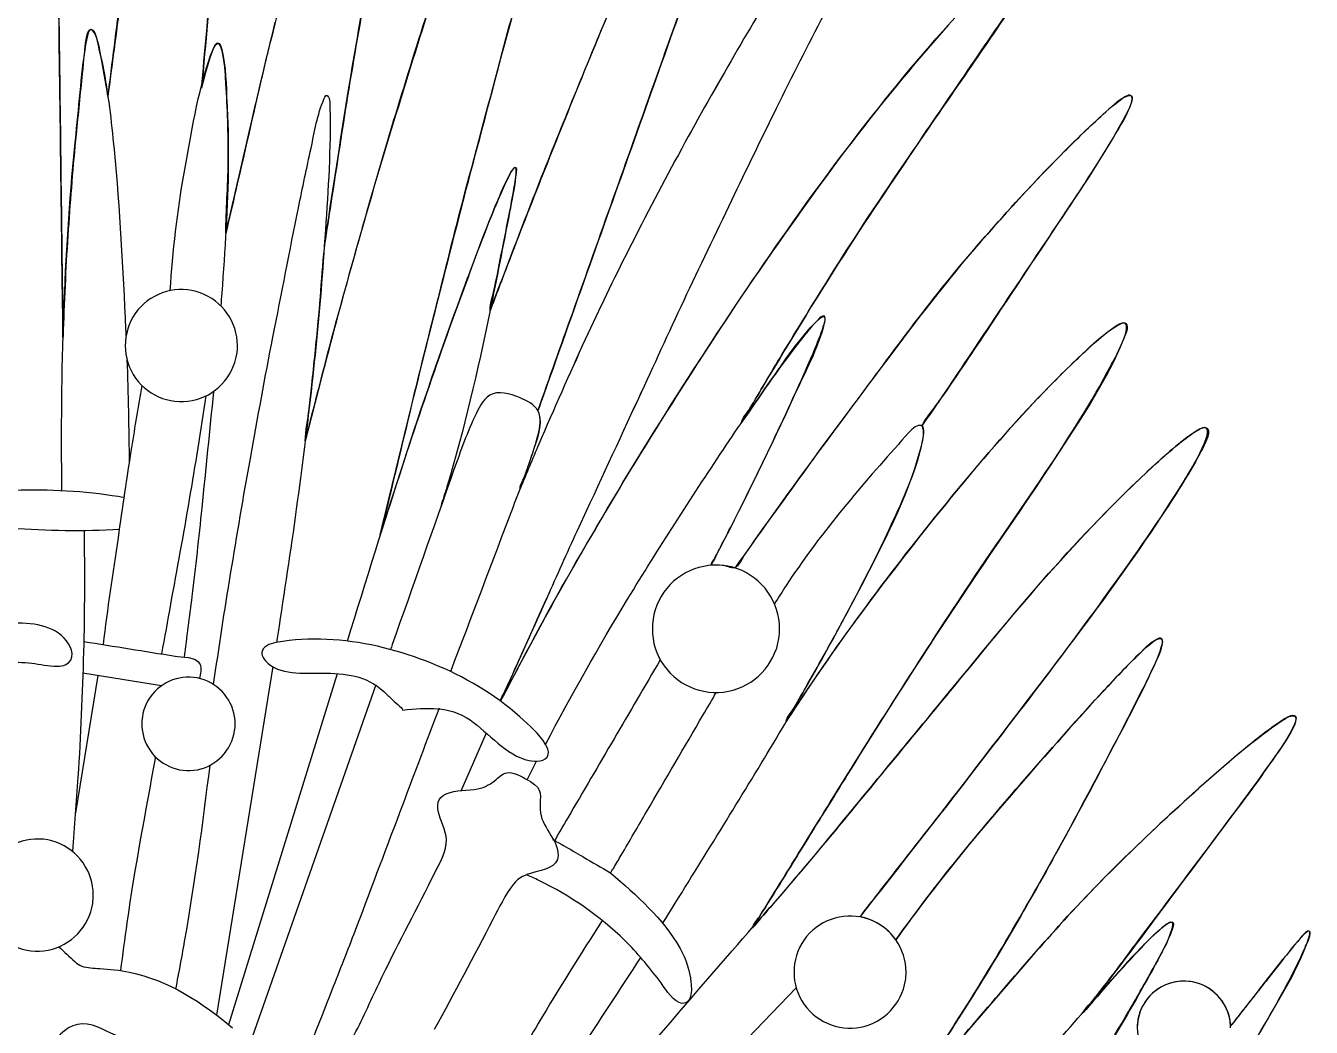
# Model space of a CAD drawing. Extents: x 108 to 339, y 26 to 347.
# Drawn here: x 227.4 to 316.9, y 210.2 to 279.9 of the extents above; entities that cross this region are included whole.
import ezdxf

# ---------------------------------------------------------------- set-up
doc = ezdxf.new("R2010")
doc.units = 0
doc.layers.add('Capa_1', color=7, linetype='CONTINUOUS')

msp = doc.modelspace()

# ---------------------------------------------------------------- linework, layer by layer
at = {"layer": 'Capa_1', "color": 6}
for points in [[(242.131866, 257.616252)], [(279.871646, 237.908053)], [(253.621109, 232.253439)], [(241.975382, 231.292179)], [(232.104516, 219.379958)], [(288.671241, 214.017723)]]:
    msp.add_lwpolyline(points, close=True, dxfattribs=at)
at = {"layer": 'Capa_1', "color": 5}
msp.add_lwpolyline([(263.044876, 253.084678)], close=True, dxfattribs=at)
at = {"layer": 'Capa_1', "color": 6}
for points in [[(232.425721, 234.661298), (230.863231, 225.111054)], [(236.850226, 233.948882), (231.380329, 234.829548)], [(244.59973, 235.274881), (240.68468, 211.016871)], [(241.52476, 210.367403), (249.096012, 234.800722)], [(251.766246, 234.000651), (242.990183, 209.035515)], [(257.709709, 226.635294), (259.473975, 230.665647)], [(262.288339, 227.395949), (262.959569, 228.694892)], [(264.067901, 223.244414), (264.214973, 223.19088)], [(272.56747, 204.137445), (281.017035, 212.931745)]]:
    msp.add_lwpolyline(points, dxfattribs=at)
at = {"layer": 'Capa_1', "color": 5}
for points in [[(271.116172, 275.795493), (273.29754, 281.93309), (275.47832, 288.070098), (277.659687, 294.207695)], [(271.083228, 288.120103), (269.340723, 284.030921), (267.581745, 279.946445), (265.913363, 275.826084)], [(257.260251, 286.571144), (256.414883, 284.090338), (255.619519, 281.594237), (254.831803, 279.094606)], [(234.481784, 285.065717), (234.152931, 282.79493), (233.844669, 280.523554), (233.548761, 278.248061)], [(245.936906, 284.798635), (245.281554, 282.243117), (244.642086, 279.682304), (244.028503, 277.116197)], [(260.584661, 278.076869), (261.208245, 280.421192), (261.859478, 282.759045), (262.520713, 285.093367)], [(229.829023, 271.06449), (229.7749, 275.36369), (229.721366, 279.662302), (229.667244, 283.961503)], [(249.87078, 275.417813), (250.319055, 278.173937), (250.809686, 280.922413), (251.30267, 283.670301)], [(280.322862, 283.859141), (279.100402, 281.869555), (277.894414, 279.86585), (276.727841, 277.843319)], [(239.635177, 275.522528), (239.861079, 278.035689), (240.086981, 280.549439), (240.312883, 283.062601)], [(293.525196, 282.016038), (290.933204, 279.255796), (288.49299, 276.361425), (286.146314, 273.391164)], [(288.883613, 270.779759), (291.430307, 274.510674), (293.977589, 278.24159), (296.524283, 281.972505)], [(279.65398, 274.142995), (280.729368, 276.338482), (281.842995, 278.51632), (282.960152, 280.691216)], [(231.692715, 279.183437), (231.472108, 278.336892), (231.423868, 277.423283), (231.332684, 276.556148)], [(232.05157, 279.540527), (231.809196, 279.734073), (231.752132, 279.411104), (231.692715, 279.183437)], [(232.551614, 278.055103), (232.468666, 278.408075), (232.382188, 279.276386), (232.05157, 279.540527)], [(240.666443, 278.63633), (240.5029, 278.534556), (240.407009, 278.170407), (240.344651, 278.008628)], [(241.345915, 275.522528), (241.328855, 275.783139), (241.23767, 278.990479), (240.666443, 278.63633)], [(254.831803, 279.094606), (253.930548, 276.234943), (253.054589, 273.370574), (252.19216, 270.498558)], [(233.118135, 274.942477), (232.962827, 275.985509), (232.7934, 277.027954), (232.551614, 278.055103)], [(233.548761, 278.248061), (233.405219, 277.146199), (233.261677, 276.044338), (233.118135, 274.942477)], [(240.344651, 278.008628), (240.036977, 277.20444), (239.841665, 276.35613), (239.635177, 275.522528)], [(257.943253, 268.147763), (258.820977, 271.458054), (259.703995, 274.767167), (260.584661, 278.076869)], [(276.727841, 277.843319), (275.484202, 275.687248), (274.245859, 273.528235), (273.058696, 271.340396)], [(231.332684, 276.556148), (231.184436, 275.143671), (231.047953, 273.730018), (230.905588, 272.317541)], [(244.028503, 277.116197), (243.337854, 274.229473), (242.691915, 271.331572), (242.02421, 268.439554)], [(265.913363, 275.826084), (264.218509, 271.640423), (262.53895, 267.450055), (260.932338, 263.229097)], [(265.466265, 259.898216), (267.349371, 265.197505), (269.233066, 270.496793), (271.116172, 275.795493)], [(241.497105, 270.342662), (241.510047, 272.071049), (241.457101, 273.797671), (241.345915, 275.522528)], [(248.4183, 266.101113), (248.90246, 269.20668), (249.366618, 272.315776), (249.87078, 275.417813)], [(304.246725, 275.036603), (304.011998, 275.067194), (303.633141, 274.724222), (303.467833, 274.601859)], [(303.774918, 273.314099), (303.867279, 273.48529), (304.76677, 274.968361), (304.246725, 275.036603)], [(276.537824, 267.725373), (277.563208, 269.871444), (278.608006, 272.006925), (279.65398, 274.142995)], [(303.467833, 274.601859), (302.847778, 274.144171), (302.274787, 273.617066), (301.712385, 273.091138)], [(286.146314, 273.391164), (283.767282, 270.379135), (281.531203, 267.260038), (279.331599, 264.116233)], [(301.712385, 273.091138), (299.104509, 270.653277), (296.671354, 268.02187), (294.304676, 265.352224)], [(298.890372, 265.571067), (300.581109, 268.1007), (302.331851, 270.632099), (303.774918, 273.314099)], [(230.905588, 272.317541), (230.683803, 270.117936), (230.514965, 267.914802), (230.359069, 265.709903)], [(273.058696, 271.340396), (271.790349, 269.002544), (270.555535, 266.649985), (269.3519, 264.278012)], [(229.945503, 261.741908), (229.906676, 264.849239), (229.86785, 267.957158), (229.829023, 271.06449)], [(241.324736, 265.412229), (241.324736, 267.05355), (241.484751, 268.698988), (241.497105, 270.342662)], [(252.19216, 270.498558), (251.446212, 268.013634), (250.728502, 265.519298), (250.031382, 263.020255)], [(283.331949, 262.346666), (285.110929, 265.202211), (286.986976, 268.00128), (288.883613, 270.779759)], [(261.5018, 269.993808), (261.315901, 270.128525), (260.977636, 269.301394), (260.935868, 269.216681)], [(261.33708, 268.312484), (261.418263, 268.776054), (261.537097, 269.270215), (261.528273, 269.743786)], [(261.528273, 269.743786), (261.527684, 269.782613), (261.548863, 269.959687), (261.5018, 269.993808)], [(242.02421, 268.439554), (241.791248, 267.430642), (241.558286, 266.421141), (241.324736, 265.412229)], [(260.935868, 269.216681), (259.694583, 266.679399), (258.774502, 263.965044), (257.791475, 261.320694)], [(255.913075, 260.126472), (256.588428, 262.799647), (257.236132, 265.482235), (257.943253, 268.147763)], [(260.648784, 264.721581), (260.886452, 265.916979), (261.126473, 267.11179), (261.33708, 268.312484)], [(273.216356, 260.772411), (274.306452, 263.097909), (275.430668, 265.408111), (276.537824, 267.725373)], [(247.757654, 259.292869), (247.975908, 261.564833), (248.066504, 263.845621), (248.4183, 266.101113)], [(230.359069, 265.709903), (230.194349, 263.378522), (230.099635, 261.043611), (230.010803, 258.7087)], [(294.304676, 265.352224), (291.930939, 262.674342), (289.758395, 259.845271), (287.613501, 256.983843)], [(291.633854, 254.715997), (294.052889, 258.33455), (296.471337, 261.953102), (298.890372, 265.571067)], [(260.054614, 261.729553), (260.252867, 262.7267), (260.450531, 263.723846), (260.648784, 264.721581)], [(269.3519, 264.278012), (268.308279, 262.220773), (267.30172, 260.139414), (266.341048, 258.042171)], [(279.331599, 264.116233), (277.177292, 261.03714), (275.113582, 257.890393), (273.089875, 254.723645)], [(260.932338, 263.229097), (260.528185, 262.166651), (260.124032, 261.104205), (259.719291, 260.041758)], [(250.031382, 263.020255), (249.315437, 260.452383), (248.623024, 257.876274), (247.962966, 255.293107)], [(280.055191, 257.020905), (281.13411, 258.805179), (282.228911, 260.577099), (283.331949, 262.346666)], [(229.990213, 258.163358), (229.990213, 259.355816), (229.960211, 260.54945), (229.945503, 261.741908)], [(257.791475, 261.320694), (256.801388, 258.656343), (255.872483, 255.967283), (254.951814, 253.277636)], [(259.719291, 260.041758), (259.719291, 260.580629), (259.949899, 261.204213), (260.054614, 261.729553)], [(270.063139, 253.960637), (271.114407, 256.231424), (272.154499, 258.506918), (273.216356, 260.772411)], [(254.289403, 253.594134), (254.817684, 255.774914), (255.363615, 257.950399), (255.913075, 260.126472)], [(263.044876, 253.084678), (263.852006, 255.356053), (264.659136, 257.626841), (265.466265, 259.898216)], [(282.853084, 259.658195), (282.726602, 259.638194), (282.580707, 259.451118), (282.49717, 259.369935)], [(283.030747, 259.515242), (282.998391, 259.667608), (283.010745, 259.683492), (282.853084, 259.658195)], [(282.923678, 258.995784), (282.964858, 259.136385), (283.063102, 259.363464), (283.030747, 259.515242)], [(230.010803, 258.7087), (230.003744, 258.52692), (229.997273, 258.345139), (229.990213, 258.163358)], [(247.309379, 254.858951), (247.468805, 256.336139), (247.615288, 257.813916), (247.757654, 259.292869)], [(282.49717, 259.369935), (282.18126, 259.062849), (281.901824, 258.71576), (281.625917, 258.373377)], [(282.448342, 257.691552), (282.620711, 258.119825), (282.794843, 258.551628), (282.923678, 258.995784)], [(303.25252, 258.939309), (302.770713, 258.636929), (302.331851, 258.259249), (301.90299, 257.887452)], [(302.93308, 256.244955), (303.055444, 256.477917), (304.612051, 259.226981), (303.776683, 259.189331)], [(303.776683, 259.189331), (303.598432, 259.181095), (303.396062, 259.029905), (303.25252, 258.939309)], [(266.341048, 258.042171), (265.232715, 255.622547), (264.154974, 253.191746), (263.103705, 250.746826)], [(281.625917, 258.373377), (280.216382, 256.625577), (278.943329, 254.76306), (277.671453, 252.914075)], [(281.018805, 254.430678), (281.507083, 255.512538), (282.004774, 256.590279), (282.448342, 257.691552)], [(301.90299, 257.887452), (300.797599, 256.929133), (299.74633, 255.906102), (298.720946, 254.862481)], [(278.855675, 255.021906), (279.25218, 255.690789), (279.652803, 256.356141), (280.055191, 257.020905)], [(287.613501, 256.983843), (285.579794, 254.271841), (283.543144, 251.559838), (281.552382, 248.816068)], [(298.359149, 248.760769), (299.985174, 251.185688), (301.571784, 253.658846), (302.93308, 256.244955)], [(247.962966, 255.293107), (247.59411, 253.848274), (247.225254, 252.403442), (246.85581, 250.958609)], [(277.7997, 253.239397), (278.151495, 253.833567), (278.503879, 254.427737), (278.855675, 255.021906)], [(247.125245, 253.22116), (247.190545, 253.766502), (247.249962, 254.312433), (247.309379, 254.858951)], [(273.089875, 254.723645), (271.131468, 251.659847), (269.217771, 248.563693), (267.378786, 245.427536)], [(278.119139, 248.290728), (279.112168, 250.323847), (280.088136, 252.368144), (281.018805, 254.430678)], [(290.619059, 253.254693), (290.9585, 253.740618), (291.303825, 254.223013), (291.633854, 254.715997)], [(298.720946, 254.862481), (296.557227, 252.659935), (294.52999, 250.327377), (292.555111, 247.955993)], [(246.85581, 250.958609), (246.85581, 251.701027), (247.03759, 252.484037), (247.125245, 253.22116)], [(252.076267, 244.456862), (252.813979, 247.502424), (253.551691, 250.548573), (254.289403, 253.594134)], [(254.951814, 253.277636), (254.004672, 250.510334), (253.125771, 247.72009), (252.230399, 244.935728)], [(265.91454, 244.998675), (267.297602, 247.985995), (268.680076, 250.973316), (270.063139, 253.960637)], [(277.207295, 252.23931), (277.207295, 252.495803), (277.673218, 253.025261), (277.7997, 253.239397)], [(289.818989, 251.971639), (289.807223, 252.326964), (290.38845, 252.924664), (290.619059, 253.254693)], [(262.948986, 251.003907), (263.097234, 251.524541), (263.278426, 252.121652), (263.184889, 252.6717)], [(263.184889, 252.6717), (263.160769, 252.815831), (263.116059, 252.955843), (263.044876, 253.084678)], [(277.671453, 252.914075), (277.516734, 252.689349), (277.362014, 252.464035), (277.207295, 252.23931)], [(289.650739, 250.311493), (289.766631, 250.745649), (289.930763, 251.26746), (289.879582, 251.724559)], [(289.879582, 251.724559), (289.870758, 251.802212), (289.821342, 251.899868), (289.818989, 251.971639)], [(308.883602, 251.665142), (308.37238, 251.365704), (307.905869, 250.984494), (307.449947, 250.608578)], [(308.020585, 248.212486), (308.178246, 248.470156), (310.322551, 251.865747), (309.453063, 251.906927)], [(309.453063, 251.906927), (309.267753, 251.915752), (309.034203, 251.753385), (308.883602, 251.665142)], [(263.103705, 250.746826), (262.661902, 249.7185), (262.237158, 248.682527), (261.805944, 247.649495)], [(262.443647, 249.429651), (262.623075, 249.950285), (262.797796, 250.473861), (262.948986, 251.003907)], [(307.449947, 250.608578), (306.26749, 249.633199), (305.152098, 248.574282), (304.057296, 247.502424)], [(285.485079, 240.759479), (287.059923, 243.811512), (288.759484, 246.976495), (289.650739, 250.311493)], [(262.149504, 248.595461), (262.248924, 248.873132), (262.347168, 249.150803), (262.443647, 249.429651)], [(281.552382, 248.816068), (280.396986, 247.223576), (279.239238, 245.63226), (278.102079, 244.026825)], [(292.825723, 240.609466), (294.648824, 243.340882), (296.530166, 246.033471), (298.359149, 248.760769)], [(261.805944, 247.649495), (261.805944, 247.93305), (262.053025, 248.325437), (262.149504, 248.595461)], [(276.654305, 245.349294), (277.149054, 246.326438), (277.637921, 247.307112), (278.119139, 248.290728)], [(292.555111, 247.955993), (290.576114, 245.579314), (288.667711, 243.145571), (286.799901, 240.681237)], [(302.721297, 240.408272), (304.557928, 242.958496), (306.381029, 245.529898), (308.020585, 248.212486)], [(304.057296, 247.502424), (301.821218, 245.313408), (299.702797, 243.01203), (297.640851, 240.659471)], [(267.378786, 245.427536), (265.483914, 242.196076), (263.624339, 238.937555), (261.885951, 235.619029)], [(275.878355, 243.839749), (276.137201, 244.342735), (276.398989, 244.844543), (276.654305, 245.349294)], [(252.230399, 244.935728), (252.179218, 244.776302), (252.127448, 244.616288), (252.076267, 244.456862)], [(263.81965, 240.375328), (264.51324, 241.918993), (265.203889, 243.463246), (265.91454, 244.998675)], [(275.344778, 242.8026), (275.522441, 243.148512), (275.700104, 243.494425), (275.878355, 243.839749)], [(278.102079, 244.026825), (277.890296, 243.727387), (277.681454, 243.426184), (277.471435, 243.124981)], [(275.101816, 242.330205), (275.101816, 242.456687), (275.288303, 242.693178), (275.344778, 242.8026)], [(277.471435, 243.124981), (277.316128, 242.90202), (276.976098, 242.197253), (276.727841, 242.15019)], [(275.888944, 242.319616), (275.627744, 242.346677), (275.364192, 242.349619), (275.101816, 242.330205)], [(276.727841, 242.15019), (276.520764, 242.110774), (276.114846, 242.296085), (275.888944, 242.319616)], [(283.100753, 236.323208), (283.920236, 237.788042), (284.7156, 239.267584), (285.485079, 240.759479)], [(261.597691, 235.431953), (262.338344, 237.079745), (263.078997, 238.727537), (263.81965, 240.375328)], [(286.799901, 240.681237), (285.006214, 238.314559), (283.26665, 235.899641), (281.619446, 233.428837)], [(288.071777, 233.294119), (289.631914, 235.747863), (291.211464, 238.191019), (292.825723, 240.609466)], [(297.640851, 240.659471), (295.984235, 238.769305), (294.399979, 236.819134), (292.802192, 234.879552)], [(297.824397, 233.82946), (299.489249, 235.997297), (301.124098, 238.189842), (302.721297, 240.408272)], [(306.446917, 237.232111), (306.273373, 237.343297), (305.910988, 237.019151), (305.794507, 236.930908)], [(306.432799, 236.61794), (306.469272, 236.74148), (306.615167, 237.125043), (306.446917, 237.232111)], [(281.838289, 234.090659), (282.264797, 234.831901), (282.683069, 235.576672), (283.100753, 236.323208)], [(305.794507, 236.930908), (304.889722, 236.245554), (304.103771, 235.376654), (303.323702, 234.557171)], [(305.119742, 233.671799), (305.593313, 234.619529), (306.133361, 235.596674), (306.432799, 236.61794)], [(261.885951, 235.619029), (261.407674, 234.705419), (260.928808, 233.79181), (260.450531, 232.878788)], [(260.781148, 233.614735), (261.053525, 234.220671), (261.325902, 234.826018), (261.597691, 235.431953)], [(292.802192, 234.879552), (289.979003, 231.452193), (287.156402, 228.024833), (284.333214, 224.596886)], [(303.323702, 234.557171), (301.715326, 232.867023), (300.164014, 231.120399), (298.625055, 229.367892)], [(260.450531, 232.878788), (260.450531, 233.084689), (260.698788, 233.431778), (260.781148, 233.614735)], [(280.871145, 232.409924), (281.193527, 232.969973), (281.515908, 233.53061), (281.838289, 234.090659)], [(291.463839, 225.548734), (293.596967, 228.298975), (295.704211, 231.069218), (297.824397, 233.82946)], [(301.87887, 227.420074), (302.982496, 229.490844), (304.070238, 231.572791), (305.119742, 233.671799)], [(281.619446, 233.428837), (281.182937, 232.774662), (280.752311, 232.116957), (280.32345, 231.457487)], [(283.417251, 225.879351), (284.95268, 228.361922), (286.505757, 230.830373), (288.071777, 233.294119)], [(280.32345, 231.457487), (280.32345, 231.705156), (280.749958, 232.198729), (280.871145, 232.409924)], [(313.963459, 228.474873), (314.177007, 228.780194), (316.290722, 231.526905), (315.727143, 231.855169)], [(315.727143, 231.855169), (315.438294, 232.024008), (314.665285, 231.39807), (314.468209, 231.265117)], [(314.468209, 231.265117), (313.548128, 230.643298), (312.685112, 229.933824), (311.833272, 229.222585)], [(298.625055, 229.367892), (296.869019, 227.368893), (295.115924, 225.369306), (293.419304, 223.319715)], [(311.833272, 229.222585), (309.948989, 227.648918), (308.132359, 225.997008), (306.335731, 224.324509)], [(310.509627, 223.765636), (311.677964, 225.322832), (312.847479, 226.880027), (313.963459, 228.474873)], [(298.239139, 220.721252), (299.489837, 222.93321), (300.684059, 225.177525), (301.87887, 227.420074)], [(279.85988, 220.127082), (281.045867, 222.044309), (282.231853, 223.961536), (283.417251, 225.879351)], [(288.36592, 221.587798), (289.398364, 222.907914), (290.43669, 224.223912), (291.463839, 225.548734)], [(284.333214, 224.596886), (282.64836, 222.550824), (280.935857, 220.534765), (279.210412, 218.522235)], [(306.335731, 224.324509), (304.666173, 222.770255), (303.030736, 221.176586), (301.448832, 219.532912)], [(304.652642, 215.959658), (306.605167, 218.561651), (308.557102, 221.163643), (310.509627, 223.765636)], [(293.419304, 223.319715), (291.910937, 221.496614), (290.44022, 219.639392), (289.034214, 217.736284)], [(286.368098, 219.033457), (287.034039, 219.884708), (287.699979, 220.736547), (288.36592, 221.587798)], [(278.515056, 217.952185), (278.963331, 218.676955), (279.411606, 219.402313), (279.85988, 220.127082)], [(294.390566, 214.124203), (295.714212, 216.299688), (296.986088, 218.504587), (298.239139, 220.721252)], [(301.448832, 219.532912), (299.841044, 217.862766), (298.299732, 216.132614), (296.784894, 214.377754)], [(279.210412, 218.522235), (278.800376, 218.043958), (278.389751, 217.565093), (277.979715, 217.086815)], [(285.703334, 218.183382), (285.925118, 218.466936), (286.146902, 218.750491), (286.368098, 219.033457)], [(277.979715, 217.086815), (277.979715, 217.305658), (278.405047, 217.774523), (278.515056, 217.952185)], [(285.451547, 217.861001), (285.501551, 217.861001), (285.673919, 218.145732), (285.703334, 218.183382)], [(287.958826, 216.263214), (287.369951, 217.099758), (286.458694, 217.680397), (285.451547, 217.861001)], [(289.034214, 217.736284), (288.673006, 217.247418), (288.315916, 216.75561), (287.958826, 216.263214)], [(307.175217, 216.974453), (307.482891, 217.926301), (306.698704, 217.29801), (306.321024, 216.962099)], [(306.321024, 216.962099), (304.522043, 215.363723), (302.974848, 213.451791), (301.390592, 211.647515)], [(305.973935, 214.470704), (306.408679, 215.274303), (306.893427, 216.101435), (307.175217, 216.974453)], [(316.376023, 216.648542), (315.784795, 216.072609), (315.290046, 215.38549), (314.780001, 214.738374)], [(316.69664, 216.403226), (316.846065, 216.880915), (316.764293, 217.02681), (316.376023, 216.648542)], [(302.924844, 213.657103), (303.505483, 214.420699), (304.07671, 215.192532), (304.652642, 215.959658)], [(314.034053, 211.078053), (314.998256, 212.761142), (316.114236, 214.541886), (316.69664, 216.403226)], [(314.780001, 214.738374), (313.838154, 213.544152), (312.896895, 212.350518), (311.955047, 211.156295)], [(290.366684, 207.82718), (291.764454, 209.889714), (293.095747, 211.995781), (294.390566, 214.124203)], [(296.784894, 214.377754), (295.237111, 212.585244), (293.698152, 210.785675), (292.154488, 208.989635)], [(304.173189, 211.30219), (304.784419, 212.352283), (305.395649, 213.401786), (305.973935, 214.470704)], [(302.030648, 212.504649), (302.330086, 212.887624), (302.630112, 213.270598), (302.924844, 213.657103)], [(307.432298, 213.336487), (306.455742, 213.161765), (305.595078, 212.533475), (305.131508, 211.656927)], [(310.010759, 212.695254), (309.287166, 213.262362), (308.337083, 213.498854), (307.432298, 213.336487)], [(301.574726, 211.928716), (301.727092, 212.120498), (301.879458, 212.311691), (302.030648, 212.504649)], [(311.25381, 210.266806), (311.25381, 211.19924), (310.732587, 212.129322), (310.010759, 212.695254)], [(300.305791, 204.878098), (301.61767, 207.005931), (302.915431, 209.141413), (304.173189, 211.30219)], [(300.993498, 211.195711), (300.993498, 211.361607), (301.47001, 211.79694), (301.574726, 211.928716)], [(301.390592, 211.647515), (301.258227, 211.496913), (301.125863, 211.346312), (300.993498, 211.195711)], [(305.131508, 211.656927), (304.913254, 211.24395), (304.785007, 210.784498), (304.759122, 210.317987)], [(311.955047, 211.156295), (311.721498, 210.859799), (311.487359, 210.563302), (311.25381, 210.266806)], [(304.759122, 210.317987), (304.739709, 209.971486), (304.807362, 209.655576), (304.859131, 209.316722)], [(310.373732, 205.04576), (311.62796, 207.035934), (312.865127, 209.036698), (314.034053, 211.078053)]]:
    msp.add_open_spline(points, degree=3, dxfattribs=at)
at = {"layer": 'Capa_1', "color": 6}
for points in [[(229.584295, 290.615028), (229.641947, 286.011094), (229.699599, 281.407161), (229.757252, 276.803816)], [(240.645265, 286.755866), (240.380536, 283.806783), (240.115219, 280.857701), (239.85049, 277.908619)], [(264.344402, 271.953391), (265.975133, 275.980803), (267.622925, 280.000567), (269.326015, 283.997977)], [(280.322274, 283.858553), (279.099814, 281.868966), (277.893825, 279.865261), (276.727253, 277.842731)], [(251.254431, 283.395571), (250.782036, 280.763575), (250.317878, 278.129815), (249.884311, 275.49076)], [(253.584047, 275.134258), (254.365292, 277.672716), (255.155361, 280.211762), (255.98661, 282.734336)], [(297.436716, 283.341449), (295.119454, 279.78349), (292.662179, 276.312597), (290.267852, 272.805819)], [(233.118135, 274.942477), (233.422867, 277.281505), (233.710539, 279.623475), (234.031744, 281.960151)], [(243.185488, 273.466465), (243.699062, 275.690778), (244.224403, 277.909796), (244.769744, 280.127049)], [(261.200009, 280.347657), (260.458179, 277.682717), (259.76753, 275.003659), (259.056291, 272.330483)], [(272.805144, 280.528849), (270.762024, 274.784228), (268.718903, 269.040195), (266.676371, 263.295573)], [(279.653392, 274.142407), (280.72878, 276.337893), (281.842407, 278.515731), (282.959564, 280.690628)], [(231.512111, 278.116284), (231.532113, 278.269827), (231.580353, 279.606415), (231.927442, 279.628182)], [(231.927442, 279.628182), (232.328065, 279.653478), (232.571028, 277.971566), (232.61162, 277.790374)], [(240.266997, 277.794492), (240.452307, 278.325715), (240.812339, 279.172848), (241.050007, 278.214528)], [(284.62971, 271.427463), (286.871672, 274.380075), (289.21776, 277.259739), (291.695036, 280.018216)], [(230.822639, 271.495116), (231.045012, 273.701191), (231.223262, 275.917268), (231.512111, 278.116284)], [(232.61162, 277.790374), (233.033421, 275.895502), (233.269913, 273.960038), (233.471695, 272.031045)], [(238.42507, 269.62201), (238.908642, 272.341072), (239.354564, 275.179556), (240.266997, 277.794492)], [(239.85049, 277.908619), (239.779307, 277.113255), (239.707536, 276.31848), (239.636353, 275.523116)], [(241.050007, 278.214528), (241.341797, 277.036778), (241.341797, 275.743724), (241.404744, 274.538324)], [(276.727253, 277.842731), (275.483614, 275.68666), (274.24527, 273.527647), (273.058107, 271.339808)], [(229.757252, 276.803816), (229.804315, 273.064665), (229.850789, 269.325514), (229.897852, 265.586362)], [(247.258786, 271.362163), (247.504102, 272.472848), (247.688236, 273.714134), (248.157689, 274.758931)], [(248.157689, 274.758931), (248.252403, 274.970126), (248.328292, 275.163673), (248.471246, 274.913651)], [(248.471246, 274.913651), (248.603022, 274.683042), (248.563607, 274.234179), (248.573607, 273.992393)], [(249.884311, 275.49076), (249.446625, 272.830527), (249.052473, 270.162058), (248.637142, 267.498295)], [(251.331496, 267.56183), (252.056266, 270.093228), (252.809273, 272.617567), (253.584047, 275.134258)], [(302.397739, 273.714134), (302.87131, 274.133582), (303.47901, 274.815407), (304.112595, 274.998364)], [(304.112595, 274.998364), (304.468509, 275.100726), (304.439094, 274.843645), (304.354381, 274.562443)], [(241.404744, 274.538324), (241.479456, 273.113493), (241.511223, 271.686309), (241.497105, 270.259713)], [(248.573607, 273.992393), (248.600669, 273.352337), (248.589491, 272.711693), (248.577725, 272.071637)], [(276.537236, 267.724785), (277.56262, 269.870856), (278.607417, 272.006337), (279.653392, 274.142407)], [(304.354381, 274.562443), (304.095535, 273.700603), (303.553723, 272.887591), (303.098389, 272.121641)], [(241.325325, 265.413406), (241.945379, 268.097759), (242.565434, 270.782112), (243.185488, 273.466465)], [(299.682795, 271.111553), (300.565814, 272.001042), (301.459421, 272.882884), (302.397739, 273.714134)], [(233.471695, 272.031045), (233.905262, 267.880093), (234.113516, 263.709727), (234.316475, 259.542303)], [(248.577725, 272.071637), (248.524191, 269.209621), (248.304172, 266.3529), (248.104743, 263.498532)], [(259.056291, 272.330483), (258.473299, 270.137938), (257.889718, 267.946569), (257.333787, 265.746965)], [(290.267852, 272.805819), (288.391805, 270.057931), (286.512817, 267.310043), (284.710894, 264.51215)], [(303.098389, 272.121641), (302.084182, 270.415021), (300.995851, 268.754287), (299.896931, 267.101201)], [(230.05316, 259.918806), (230.194349, 263.78091), (230.435546, 267.649484), (230.822639, 271.495116)], [(246.382239, 267.195327), (246.664028, 268.586037), (246.952289, 269.976747), (247.258786, 271.362163)], [(259.719291, 260.042935), (261.234129, 264.023872), (262.746027, 268.005398), (264.344402, 271.953391)], [(273.058107, 271.339808), (271.789761, 269.001956), (270.554947, 266.649397), (269.351312, 264.277424)], [(277.965008, 262.120764), (280.108726, 265.2781), (282.321273, 268.388373), (284.62971, 271.427463)], [(294.798249, 265.906979), (296.376034, 267.686546), (298.007354, 269.423758), (299.682795, 271.111553)], [(241.497105, 270.259713), (241.46769, 267.257097), (241.262378, 264.260364), (241.0453, 261.26716)], [(237.463221, 261.444823), (237.62853, 264.193299), (237.942675, 266.910596), (238.42507, 269.62201)], [(260.080499, 267.268863), (260.182272, 267.515355), (261.212951, 270.174412), (261.497682, 270.001455)], [(261.496505, 269.349633), (261.402379, 268.528973), (261.231776, 267.715961), (261.073527, 266.90589)], [(261.497682, 270.001455), (261.610045, 269.933214), (261.50533, 269.429052), (261.496505, 269.349633)], [(248.841278, 258.631046), (249.650172, 261.614838), (250.480833, 264.589216), (251.331496, 267.56183)], [(273.215768, 260.771822), (274.305864, 263.09732), (275.43008, 265.407523), (276.537236, 267.724785)], [(244.601494, 258.211598), (245.195076, 261.205978), (245.775127, 264.2033), (246.382239, 267.195327)], [(248.637142, 267.498295), (248.490659, 266.559977), (248.344764, 265.621659), (248.19828, 264.683342)], [(257.728528, 261.150091), (258.4833, 263.200271), (259.246896, 265.249274), (260.080499, 267.268863)], [(261.073527, 266.90589), (260.621134, 264.586863), (260.175801, 262.267248), (259.698701, 259.953515)], [(299.896931, 267.101201), (298.019708, 264.276836), (296.143073, 261.45247), (294.265849, 258.628693)], [(257.333787, 265.746965), (256.529599, 262.564921), (255.711292, 259.385819), (254.921223, 256.200245)], [(290.033125, 260.186477), (291.5562, 262.148414), (293.150457, 264.04858), (294.798249, 265.906979)], [(229.897852, 265.586362), (229.924913, 263.403818), (229.952563, 261.221274), (229.979624, 259.038729)], [(269.351312, 264.277424), (268.307691, 262.220185), (267.301132, 260.138826), (266.340459, 258.041583)], [(284.710894, 264.51215), (282.674245, 261.34952), (280.705837, 258.14218), (278.788022, 254.906014)], [(248.104743, 263.498532), (247.917668, 260.820062), (247.65941, 258.146886), (247.376444, 255.477241)], [(266.676371, 263.295573), (265.520976, 260.046465), (264.36558, 256.797356), (263.209597, 253.548248)], [(239.543404, 261.291868), (238.007975, 261.841328), (236.244879, 261.354226), (235.210083, 260.093528)], [(242.131866, 257.616252), (242.129513, 259.247571), (241.080597, 260.74182), (239.543404, 261.291868)], [(241.0453, 261.26716), (241.024122, 260.973017), (241.002355, 260.678873), (240.981177, 260.385318)], [(271.570918, 252.316963), (273.653454, 255.617253), (275.772463, 258.892246), (277.965008, 262.120764)], [(253.728177, 249.582606), (254.989464, 253.46177), (256.319581, 257.322108), (257.728528, 261.150091)], [(270.062551, 253.960049), (271.113819, 256.230836), (272.15391, 258.50633), (273.215768, 260.771822)], [(229.916677, 247.52419), (229.866673, 251.658082), (229.90197, 255.787268), (230.05316, 259.918806)], [(235.210083, 260.093528), (234.175286, 258.832829), (234.03998, 257.00914), (234.877701, 255.610193)], [(234.316475, 259.542303), (234.337065, 259.118736), (234.357655, 258.69517), (234.378245, 258.271603)], [(259.698701, 259.953515), (258.855097, 255.861392), (257.909132, 251.783387), (256.708438, 247.780095)], [(282.451284, 259.325225), (282.841906, 259.716436), (283.126637, 259.820563), (282.975448, 259.18286)], [(285.746867, 254.470682), (287.166403, 256.382614), (288.572409, 258.305136), (290.033125, 260.186477)], [(229.979624, 259.038729), (229.983154, 258.746939), (229.986683, 258.455737), (229.990801, 258.163947)], [(246.856398, 250.959786), (247.509985, 253.518834), (248.150041, 256.081999), (248.841278, 258.631046)], [(279.218648, 255.136622), (280.221088, 256.556747), (281.219411, 258.089823), (282.451284, 259.325225)], [(282.975448, 259.18286), (282.564235, 257.45212), (281.627682, 255.754324), (280.891147, 254.145947)], [(294.265849, 258.628693), (293.15987, 256.96443), (292.052126, 255.301343), (290.906731, 253.66414)], [(300.285201, 256.402028), (301.218224, 257.292106), (302.174778, 258.271015), (303.278404, 258.952839)], [(303.278404, 258.952839), (303.414887, 259.037553), (303.790214, 259.308753), (303.973171, 259.160505)], [(303.973171, 259.160505), (304.232606, 258.949898), (303.857279, 258.20395), (303.779625, 258.009816)], [(243.032533, 249.759092), (243.554344, 252.576398), (244.044387, 255.401352), (244.601494, 258.211598)], [(266.340459, 258.041583), (265.232127, 255.621959), (264.154385, 253.191158), (263.103117, 250.746237)], [(303.779625, 258.009816), (302.690117, 255.286636), (300.967025, 252.743471), (299.376297, 250.294433)], [(238.986884, 253.786504), (240.581142, 254.103002), (241.839488, 255.417824), (242.086568, 257.023847)], [(242.086568, 257.023847), (242.096569, 257.089147), (242.183635, 257.590367), (242.131866, 257.616252)], [(234.444721, 256.651461), (234.518846, 254.238308), (234.572968, 251.827509), (234.607677, 249.413768)], [(254.921223, 256.200245), (254.207043, 253.321757), (253.52463, 250.435034), (252.826333, 247.553016)], [(297.133748, 253.191746), (298.157367, 254.288313), (299.199811, 255.366054), (300.285201, 256.402028)], [(234.877701, 255.610193), (235.715421, 254.211247), (237.387332, 253.468829), (238.986884, 253.786504)], [(247.376444, 255.477241), (247.068181, 252.567574), (246.681089, 249.669672), (246.301055, 246.76883)], [(275.956008, 250.386206), (277.019043, 251.985758), (278.110903, 253.567661), (279.218648, 255.136622)], [(234.782986, 250.527395), (235.015948, 251.96105), (235.258322, 253.393528), (235.495402, 254.826595)], [(239.945792, 254.110062), (239.569288, 251.702792), (239.188079, 249.297875), (238.778631, 246.8959)], [(240.469367, 254.419501), (240.196402, 251.716323), (239.922849, 249.013144), (239.649884, 246.309378)], [(259.912837, 254.256545), (259.316902, 254.04888), (258.995109, 253.407647), (258.740381, 252.877601)], [(261.994196, 253.894161), (261.393555, 254.159478), (260.576425, 254.487154), (259.912837, 254.256545)], [(280.891147, 254.145947), (279.243944, 250.54975), (277.503203, 246.99885), (275.694809, 243.480894)], [(278.788022, 254.906014), (278.260916, 254.017112), (277.7344, 253.127623), (277.207295, 252.238721)], [(281.328244, 248.505453), (282.781313, 250.507981), (284.272032, 252.484037), (285.746867, 254.470682)], [(263.126648, 252.90525), (262.946044, 253.407059), (262.458354, 253.689437), (261.994196, 253.894161)], [(263.209597, 253.548248), (263.154886, 253.393528), (263.099587, 253.239397), (263.044876, 253.084678)], [(265.913951, 244.998086), (267.297014, 247.985407), (268.679488, 250.972728), (270.062551, 253.960049)], [(290.906731, 253.66414), (290.52611, 253.120563), (290.145488, 252.576398), (289.765455, 252.032821)], [(258.740381, 252.877601), (258.136799, 251.623373), (257.667934, 250.292668), (257.204953, 248.981377)], [(262.688963, 250.157951), (262.945456, 250.945078), (263.430793, 252.058705), (263.126648, 252.90525)], [(265.718052, 242.566108), (267.618219, 245.846984), (269.5478, 249.110212), (271.570918, 252.316963)], [(291.109102, 246.189367), (293.05692, 248.574282), (295.032387, 250.939784), (297.133748, 253.191746)], [(289.731334, 252.048116), (289.265999, 252.241074), (288.3318, 250.956256), (288.138841, 250.742119)], [(289.808988, 250.976846), (289.845462, 251.170981), (290.050774, 251.915752), (289.731334, 252.048116)], [(308.169421, 251.176275), (308.343554, 251.306287), (309.34423, 252.169892), (309.649551, 251.848099)], [(309.649551, 251.848099), (309.963696, 251.516893), (309.230691, 250.349144), (309.108916, 250.111476)], [(233.847022, 244.230372), (234.14293, 246.331144), (234.442368, 248.433093), (234.782986, 250.527395)], [(263.103117, 250.746237), (262.661313, 249.717912), (262.23657, 248.681939), (261.805356, 247.648907)], [(288.138841, 250.742119), (285.351538, 247.647142), (282.61071, 244.393327), (280.316979, 240.910669)], [(287.825873, 245.538134), (288.612412, 247.270639), (289.453074, 249.095504), (289.808988, 250.976846)], [(304.38909, 247.822452), (305.593901, 248.991966), (306.822833, 250.167951), (308.169421, 251.176275)], [(241.660648, 241.729564), (242.113629, 244.40627), (242.538372, 247.089446), (243.032533, 249.759092)], [(261.33708, 246.41174), (261.808297, 247.653025), (262.27775, 248.894899), (262.688963, 250.157951)], [(269.284247, 239.968822), (271.433259, 243.490307), (273.672279, 246.950611), (275.956008, 250.386206)], [(299.376297, 250.294433), (297.532018, 247.455949), (295.591848, 244.678058), (293.691093, 241.877813)], [(309.108916, 250.111476), (308.312963, 248.56487), (307.340525, 247.109448), (306.384559, 245.658733)], [(249.785478, 237.052095), (251.085592, 241.233639), (252.373941, 245.418123), (253.728177, 249.582606)], [(257.204953, 248.981377), (255.773651, 244.925727), (254.342349, 240.870666), (252.911047, 236.815016)], [(276.782552, 242.133718), (278.274447, 244.275082), (279.795757, 246.392915), (281.328244, 248.505453)], [(226.166348, 247.549487), (228.578913, 247.645966), (231.022657, 247.544192), (233.412278, 247.193573)], [(233.412278, 247.193573), (233.692303, 247.152393), (233.971739, 247.105918), (234.250587, 247.05709)], [(252.826333, 247.553016), (252.576311, 246.521161), (252.326289, 245.489306), (252.076856, 244.458039)], [(256.708438, 247.780095), (256.572544, 247.327702), (256.427826, 246.877663), (256.286048, 246.426447)], [(297.319058, 240.285908), (299.559843, 242.900844), (301.918285, 245.424006), (304.38909, 247.822452)], [(238.778631, 246.8959), (238.363889, 244.463334), (237.912673, 242.037827), (237.472046, 239.609967)], [(239.649884, 246.309378), (239.442218, 244.25508), (239.209845, 242.201959), (238.959823, 240.152367)], [(246.301055, 246.76883), (245.922198, 243.876812), (245.456864, 240.994206), (245.029767, 238.108659)], [(256.978462, 234.928968), (258.431531, 238.756363), (259.884011, 242.584345), (261.33708, 246.41174)], [(285.570381, 239.02521), (287.359361, 241.456011), (289.199523, 243.852104), (291.109102, 246.189367)], [(285.039158, 239.895286), (286.022774, 241.747801), (286.958738, 243.628554), (287.825873, 245.538134)], [(306.384559, 245.658733), (304.508512, 242.810836), (302.494218, 240.045299), (300.454039, 237.313295)], [(233.925852, 244.825718), (231.420927, 244.648644), (228.876586, 244.737475), (226.372837, 244.897489)], [(231.463872, 244.743946), (231.489168, 241.93017), (231.50564, 239.115218), (231.420927, 236.30203)], [(263.819062, 240.37474), (264.512652, 241.918405), (265.203301, 243.462658), (265.913951, 244.998086)], [(232.808107, 236.80678), (233.096368, 239.285821), (233.498756, 241.758979), (233.847022, 244.230372)], [(275.694809, 243.480894), (275.497733, 243.097331), (275.300657, 242.713768), (275.103581, 242.330205)], [(260.449943, 232.8782), (262.155975, 236.134368), (263.875537, 239.384653), (265.718052, 242.566108)], [(276.931388, 242.083125), (275.187118, 242.706709), (273.185177, 242.154308), (272.00978, 240.722417)], [(240.467014, 234.036537), (240.862931, 236.600291), (241.228257, 239.171105), (241.660648, 241.729564)], [(279.871646, 237.908053), (279.869293, 239.760568), (278.676835, 241.458952), (276.931388, 242.083125)], [(293.691093, 241.877813), (292.186843, 239.661736), (290.715538, 237.420951), (289.267176, 235.167224)], [(272.00978, 240.722417), (270.834383, 239.290527), (270.681428, 237.219169), (271.632688, 235.630206)], [(280.316979, 240.910669), (280.042249, 240.493574), (279.776932, 240.070007), (279.516909, 239.643499)], [(238.959823, 240.152367), (238.786867, 238.735184), (238.599203, 237.319766), (238.419188, 235.903171)], [(260.449943, 232.8782), (261.572983, 235.377243), (262.696022, 237.875697), (263.819062, 240.37474)], [(263.571981, 229.863818), (265.393318, 233.278823), (267.2676, 236.664414), (269.284247, 239.968822)], [(278.807435, 228.892556), (280.987038, 232.498755), (283.063691, 236.173783), (285.039158, 239.895286)], [(290.895554, 232.56229), (293.025152, 235.147223), (295.140044, 237.742744), (297.319058, 240.285908)], [(237.472046, 239.609967), (237.263204, 238.459278), (237.072011, 237.303882), (236.839049, 236.157311)], [(280.325803, 231.456899), (282.001244, 234.031242), (283.749633, 236.551463), (285.570381, 239.02521)], [(230.079633, 237.245642), (229.097782, 238.289851), (227.467051, 238.334561), (226.140464, 238.278674)], [(245.029767, 238.108659), (244.972703, 237.724507), (244.916228, 237.340356), (244.859164, 236.956793)], [(230.373776, 235.540786), (230.929119, 236.017887), (230.469667, 236.8309), (230.079633, 237.245642)], [(248.794215, 237.141515), (247.635878, 237.212698), (246.444597, 237.197402), (245.294496, 237.032682)], [(255.697762, 235.483723), (253.495215, 236.364976), (251.169129, 236.99562), (248.794215, 237.141515)], [(276.300156, 233.55826), (278.109727, 233.917115), (279.541029, 235.411363), (279.820465, 237.235641)], [(279.820465, 237.235641), (279.854586, 237.458013), (279.871646, 237.682739), (279.871646, 237.908053)], [(300.454039, 237.313295), (298.050299, 234.094777), (295.59126, 230.918616), (293.143986, 227.733043)], [(304.663232, 235.919055), (305.077974, 236.322031), (305.640376, 237.032094), (306.229251, 237.207403)], [(306.229251, 237.207403), (306.994613, 237.43507), (305.958051, 235.416658), (305.892751, 235.273704)], [(231.420927, 236.30203), (231.333272, 233.391775), (231.226204, 230.482108), (231.030304, 227.576559)], [(231.439164, 237.027387), (233.557585, 236.686181), (235.676006, 236.344975), (237.794427, 236.003768)], [(244.040857, 236.632647), (243.705533, 236.34674), (243.819073, 235.97906), (244.080861, 235.681975)], [(245.294496, 237.032682), (244.890343, 236.974442), (244.36618, 236.90973), (244.040857, 236.632647)], [(252.911047, 236.815016), (252.869866, 236.697947), (252.828686, 236.581466), (252.787506, 236.464397)], [(225.716897, 235.523726), (226.34107, 235.580202), (226.967595, 235.594909), (227.592944, 235.542551)], [(227.592944, 235.542551), (228.181819, 235.493135), (228.760105, 235.347828), (229.348981, 235.305472)], [(229.348981, 235.305472), (229.691952, 235.280764), (230.098458, 235.304295), (230.373776, 235.540786)], [(237.794427, 236.003768), (238.252114, 235.930232), (239.248672, 235.995532), (239.522814, 235.467251)], [(239.522814, 235.467251), (239.682828, 235.159577), (239.535168, 234.763071), (239.485163, 234.453044)], [(244.080861, 235.681975), (244.998, 234.640708), (246.798746, 234.828959), (248.0165, 234.820723)], [(261.788884, 231.778692), (260.003433, 233.38295), (257.921486, 234.593645), (255.697762, 235.483723)], [(271.560917, 235.754335), (269.416612, 232.086954), (267.272306, 228.420162), (265.128588, 224.752782)], [(271.632688, 235.630206), (272.583948, 234.041243), (274.483526, 233.198228), (276.300156, 233.55826)], [(302.147129, 233.291766), (302.968965, 234.18302), (303.793155, 235.074275), (304.663232, 235.919055)], [(239.819899, 234.353035), (238.541551, 234.810722), (237.073187, 234.404805), (236.211347, 233.355301)], [(248.0165, 234.820723), (249.646643, 234.809546), (251.070885, 234.684829), (252.311582, 233.545906)], [(289.267176, 235.167224), (287.768221, 232.835255), (286.276913, 230.496226), (284.819139, 228.138373)], [(305.892751, 235.273704), (304.830893, 232.949383), (303.597256, 230.697421), (302.417152, 228.431928)], [(241.975382, 231.292179), (241.974205, 232.650533), (241.098834, 233.895348), (239.819899, 234.353035)], [(252.311582, 233.545906), (252.503952, 233.36942), (252.690439, 233.185874), (252.875749, 233.00174)], [(236.211347, 233.355301), (235.349507, 232.305797), (235.237144, 230.78684), (235.934852, 229.622032)], [(252.875749, 233.00174), (252.99929, 232.878788), (253.621109, 232.4111), (253.621109, 232.253439)], [(274.548826, 231.912233), (274.852971, 232.432867), (275.157703, 232.953501), (275.461848, 233.474135)], [(296.917847, 227.421839), (298.646822, 229.390835), (300.371679, 231.364538), (302.147129, 233.291766)], [(256.166038, 232.389922), (255.315963, 230.136195), (254.466477, 227.883056), (253.616403, 225.629329)], [(253.621109, 232.253439), (255.35832, 232.401099), (256.824919, 232.583468), (258.323874, 231.563967)], [(263.578453, 229.851464), (263.141355, 230.598588), (262.424234, 231.207465), (261.788884, 231.778692)], [(270.607304, 225.170465), (271.920949, 227.417721), (273.235182, 229.664977), (274.548826, 231.912233)], [(282.48364, 222.34963), (285.287415, 225.754046), (288.091779, 229.158462), (290.895554, 232.56229)], [(314.814122, 231.49102), (315.02061, 231.618678), (315.282986, 231.810459), (315.530655, 231.846933)], [(315.530655, 231.846933), (315.938338, 231.906938), (315.808915, 231.545142), (315.70067, 231.281001)], [(241.937143, 230.799194), (241.963028, 230.96215), (241.975382, 231.12687), (241.975382, 231.292179)], [(258.323874, 231.563967), (259.639284, 230.669183), (260.805856, 229.071396), (262.439529, 228.738425)], [(313.397527, 230.483284), (313.855802, 230.836256), (314.321137, 231.186287), (314.814122, 231.49102)], [(315.70067, 231.281001), (315.327108, 230.370333), (314.698817, 229.532613), (314.14171, 228.729013)], [(239.356329, 228.103075), (240.683504, 228.36604), (241.731831, 229.46143), (241.937143, 230.799194)], [(307.601725, 225.502259), (309.477183, 227.221233), (311.380879, 228.930207), (313.397527, 230.483284)], [(235.934852, 229.622032), (236.63256, 228.457224), (238.024447, 227.838935), (239.356329, 228.103075)], [(262.439529, 228.738425), (262.841329, 228.656653), (263.638458, 228.625474), (263.764939, 229.160227)], [(263.764939, 229.160227), (263.820827, 229.396718), (263.693168, 229.654976), (263.578453, 229.851464)], [(236.431955, 228.986682), (235.710127, 225.149287), (234.998299, 221.310715), (234.440015, 217.445082)], [(240.206403, 228.398395), (239.701065, 224.378043), (239.176901, 220.364162), (238.475663, 216.372635)], [(271.71446, 217.388018), (274.098199, 221.212471), (276.476642, 225.036336), (278.807435, 228.892556)], [(302.417152, 228.431928), (301.26058, 226.211733), (300.056945, 224.018011), (298.850957, 221.82429)], [(314.14171, 228.729013), (313.545775, 227.869526), (312.935722, 227.018863), (312.309196, 226.181142)], [(231.030304, 227.576559), (230.914412, 225.856408), (230.784989, 224.139198), (230.648506, 222.420813)], [(258.872746, 226.774135), (259.37279, 226.874732), (259.751646, 227.095928), (260.139916, 227.424781)], [(260.139916, 227.424781), (260.395232, 227.640682), (260.65349, 227.89894), (261.007639, 227.905411)], [(261.007639, 227.905411), (261.521213, 227.914824), (262.110089, 227.504199), (262.523066, 227.274768)], [(262.523066, 227.274768), (263.448441, 226.761193), (263.166652, 226.284092), (263.199008, 225.322832)], [(284.819139, 228.138373), (282.708954, 224.726897), (280.599357, 221.315421), (278.489172, 217.903946)], [(293.143986, 227.733043), (290.953206, 224.881028), (288.731835, 222.053133), (286.516346, 219.219944)], [(292.227435, 221.855469), (293.759923, 223.73681), (295.315941, 225.598738), (296.917847, 227.421839)], [(256.16545, 224.978684), (255.980728, 225.611092), (256.013672, 226.145845), (256.667847, 226.423516)], [(256.667847, 226.423516), (257.355554, 226.715307), (258.151506, 226.628829), (258.872746, 226.774135)], [(253.616403, 225.629329), (252.553956, 222.811435), (251.490922, 219.993541), (250.428476, 217.175647)], [(301.857103, 219.951772), (303.714325, 221.859587), (305.6392, 223.703278), (307.601725, 225.502259)], [(312.309196, 226.181142), (310.314904, 223.513261), (308.320611, 220.84538), (306.326907, 218.177499)], [(256.66667, 222.963801), (256.755501, 223.667981), (256.356643, 224.325097), (256.16545, 224.978684)], [(263.199008, 225.322832), (263.239011, 224.133904), (264.450294, 223.302066), (264.452647, 222.13314)], [(265.128588, 224.752782), (264.824444, 224.232148), (264.519712, 223.711514), (264.215567, 223.19088)], [(268.840679, 222.149024), (269.429554, 223.156171), (270.018429, 224.163318), (270.607304, 225.170465)], [(229.516054, 223.055574), (227.980625, 223.605034), (226.218118, 223.117932), (225.182733, 221.857234)], [(232.104516, 219.379958), (232.102163, 221.011277), (231.053248, 222.505526), (229.516054, 223.055574)], [(255.649522, 220.492996), (256.02779, 221.251298), (256.558425, 222.104902), (256.66667, 222.963801)], [(264.215567, 223.19088), (264.215567, 223.124404), (264.763851, 222.870264), (264.825621, 222.834378)], [(264.825621, 222.834378), (265.272719, 222.573179), (265.719229, 222.311979), (266.166327, 222.05078)], [(264.452647, 222.13314), (264.453823, 221.278948), (263.383141, 221.124228), (262.749556, 220.94833)], [(266.166327, 222.05078), (266.816384, 221.670747), (267.466441, 221.290713), (268.116498, 220.910092)], [(268.320045, 221.258946), (268.493589, 221.555443), (268.667134, 221.852527), (268.840679, 222.149024)], [(276.570768, 215.496088), (278.542706, 217.776876), (280.567001, 220.022367), (282.48364, 222.34963)], [(268.116498, 220.910092), (268.116498, 220.999511), (268.276512, 221.184233), (268.320045, 221.258946)], [(287.960591, 216.263214), (289.336005, 218.162792), (290.746129, 220.037074), (292.227435, 221.855469)], [(298.850957, 221.82429), (297.676737, 219.68822), (296.453688, 217.5798), (295.211815, 215.481969)], [(251.993319, 213.250597), (253.163422, 215.689046), (254.441769, 218.073372), (255.649522, 220.492996)], [(261.338844, 220.132377), (260.762323, 219.392312), (260.349346, 218.50694), (259.914014, 217.678632)], [(262.749556, 220.94833), (262.178918, 220.790081), (261.710642, 220.610065), (261.338844, 220.132377)], [(263.115471, 220.394164), (262.830152, 220.534765), (262.540715, 220.667129), (262.250689, 220.797729)], [(269.093054, 216.223799), (267.355843, 217.933948), (265.299192, 219.319952), (263.115471, 220.394164)], [(268.115909, 220.910092), (269.883711, 219.378781), (271.775054, 217.732166), (272.937509, 215.668456)], [(232.05863, 218.787553), (232.089221, 218.983452), (232.104516, 219.181705), (232.104516, 219.379958)], [(286.516346, 219.219944), (286.162198, 218.766963), (285.808049, 218.313982), (285.4539, 217.861001)], [(296.78607, 214.378343), (298.430332, 216.279097), (300.104008, 218.151026), (301.857103, 219.951772)], [(228.959535, 215.55021), (230.553792, 215.866708), (231.812138, 217.18153), (232.05863, 218.787553)], [(234.440015, 217.445082), (234.280001, 216.338514), (234.136459, 215.229594), (233.994094, 214.120673)], [(259.914014, 217.678632), (258.56919, 215.118407), (257.244956, 212.547594), (255.831891, 210.023843)], [(267.520563, 217.618038), (266.011607, 215.243713), (264.497945, 212.870563), (263.073114, 210.444468)], [(278.489172, 217.903946), (278.320333, 217.630981), (278.152083, 217.358604), (277.983245, 217.085639)], [(286.082779, 217.693339), (284.54735, 218.242799), (282.784843, 217.755698), (281.749458, 216.494999)], [(288.671241, 214.017723), (288.668888, 215.649042), (287.619972, 217.143291), (286.082779, 217.693339)], [(306.326907, 218.177499), (304.933844, 216.313218), (303.541957, 214.448349), (302.113596, 212.610541)], [(306.735178, 217.304482), (306.827539, 217.371546), (307.095798, 217.604508), (307.226398, 217.500969)], [(307.226398, 217.500969), (307.357586, 217.396843), (307.19463, 217.025634), (307.158745, 216.922683)], [(224.850351, 217.373899), (225.688071, 215.974953), (227.359983, 215.232535), (228.959535, 215.55021)], [(250.428476, 217.175647), (249.903136, 215.783172), (249.348381, 214.401286), (248.806569, 213.014694)], [(304.846777, 215.497853), (305.43977, 216.122025), (306.036293, 216.796202), (306.735178, 217.304482)], [(307.158745, 216.922683), (306.87872, 216.102023), (306.434563, 215.324308), (306.025704, 214.563653)], [(316.784883, 216.787966), (316.657813, 217.15741), (316.005403, 216.244389), (315.924807, 216.150263)], [(316.43544, 215.72199), (316.520742, 215.923184), (316.871361, 216.535591), (316.784883, 216.787966)], [(229.712542, 215.78023), (230.067279, 215.424905), (230.447312, 215.08311), (230.816756, 214.742492)], [(238.475663, 216.372635), (238.267998, 215.189002), (238.045625, 214.007722), (237.821488, 212.82703)], [(271.480322, 213.452379), (270.727903, 214.415405), (269.964895, 215.3649), (269.093054, 216.223799)], [(272.937509, 215.668456), (273.349898, 214.936627), (273.608156, 214.147734), (273.697575, 213.311778)], [(281.749458, 216.494999), (280.714661, 215.2343), (280.579355, 213.410611), (281.417076, 212.011664)], [(315.924807, 216.150263), (314.501153, 214.486587), (313.188685, 212.719962), (311.833272, 211.001576)], [(315.156505, 213.107643), (315.611839, 213.963012), (316.05776, 214.82897), (316.43544, 215.72199)], [(230.816756, 214.742492), (230.96324, 214.607186), (231.113253, 214.500706), (231.302093, 214.433053)], [(265.831591, 208.346637), (267.30172, 210.568008), (268.76126, 212.794674), (270.210211, 215.029576)], [(269.15953, 206.92416), (271.629747, 209.781469), (274.100552, 212.638778), (276.570768, 215.496088)], [(295.211815, 215.481969), (293.955234, 213.360606), (292.642178, 211.272188), (291.292059, 209.209654)], [(296.55958, 205.953486), (299.226873, 209.203183), (301.950053, 212.448762), (304.846777, 215.497853)], [(231.302093, 214.433053), (231.690951, 214.293041), (232.14099, 214.296571), (232.545731, 214.266568)], [(232.545731, 214.266568), (233.241675, 214.214799), (233.934677, 214.151264), (234.619443, 214.01184)], [(234.619443, 214.01184), (237.282029, 213.470616), (239.741657, 211.869887), (241.794189, 210.143854)], [(288.625943, 213.425318), (288.655946, 213.621217), (288.671241, 213.81947), (288.671241, 214.017723)], [(292.488046, 209.396141), (293.920525, 211.056875), (295.351239, 212.719962), (296.78607, 214.378343)], [(306.025704, 214.563653), (303.988467, 210.772732), (301.706502, 207.102999), (299.41336, 203.46268)], [(248.806569, 213.014694), (247.495866, 209.662047), (246.185163, 206.3094), (244.87446, 202.956753)], [(250.137274, 209.40673), (250.803215, 210.663311), (251.377971, 211.96872), (251.993319, 213.250597)], [(272.882798, 211.900478), (272.287452, 212.169325), (271.851531, 212.977632), (271.480322, 213.452379)], [(273.697575, 213.311778), (273.736402, 212.949394), (273.769934, 212.520533), (273.611097, 212.181091)], [(285.526259, 210.187975), (287.120517, 210.504473), (288.378863, 211.819295), (288.625943, 213.425318)], [(309.101856, 213.198827), (307.823509, 213.656515), (306.355145, 213.250597), (305.493304, 212.201093)], [(311.257339, 210.137971), (311.256163, 211.496325), (310.380792, 212.74114), (309.101856, 213.198827)], [(312.178596, 207.94719), (313.208687, 209.645575), (314.222305, 211.35396), (315.156505, 213.107643)], [(273.611097, 212.181091), (273.46579, 211.869887), (273.196355, 211.758701), (272.882798, 211.900478)], [(302.113596, 212.610541), (301.74474, 212.136381), (301.368825, 211.667517), (300.995263, 211.196887)], [(305.493304, 212.201093), (304.631464, 211.151589), (304.519101, 209.632632), (305.21681, 208.467824)], [(281.417076, 212.011664), (282.254796, 210.612718), (283.926707, 209.8703), (285.526259, 210.187975)], [(232.053335, 210.316222), (231.050894, 210.640956), (230.211997, 210.199741), (229.57253, 209.420849)], [(234.638856, 209.313781), (233.713481, 209.457323), (232.932236, 210.031491), (232.053335, 210.316222)], [(263.073114, 210.444468), (262.608367, 209.653222), (262.144209, 208.861977), (261.679463, 208.071319)], [(311.833272, 211.001576), (311.640314, 210.757437), (311.447944, 210.51271), (311.254986, 210.26857)]]:
    msp.add_open_spline(points, degree=3, dxfattribs=at)

doc.saveas('drawing.dxf')
